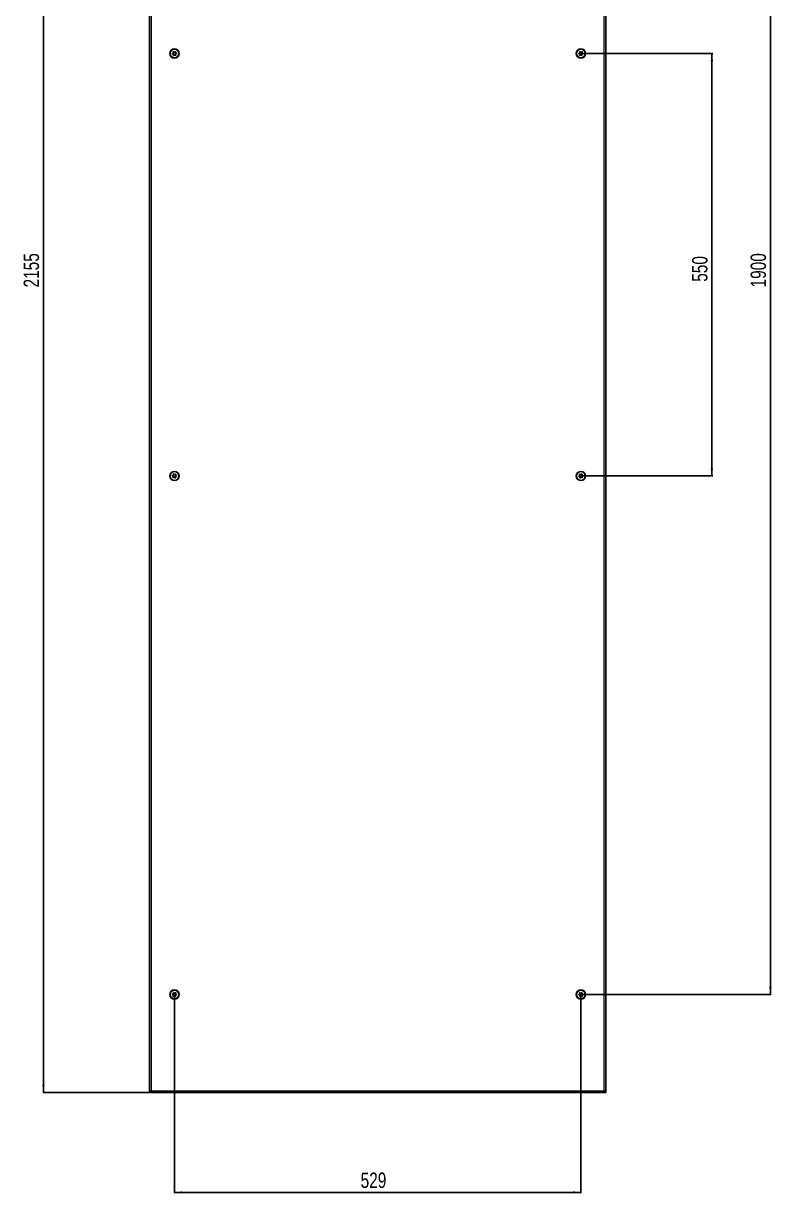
# Model space of a CAD drawing. Header units: millimetres. Extents: x -293 to 1703, y -1307 to 1206.
# Drawn here: x -293 to 681, y -1307 to 216 of the extents above; entities that cross this region are included whole.
import ezdxf

# ---------------------------------------------------------------- set-up
doc = ezdxf.new("R2010")
doc.units = ezdxf.units.MM
doc.layers.add('FORMAT', color=7, linetype='Continuous')
doc.styles.add('SLDTEXTSTYLE0', font='TXT', dxfattribs={"width": 0.75})
doc.dimstyles.new('SLDDIMSTYLE1', dxfattribs={"dimtxt": 20, "dimasz": 10, "dimexe": 0, "dimexo": 0.0625, "dimgap": 5, "dimtad": 2, "dimdec": 1, "dimrnd": 1e-09, "dimzin": 12, "dimdsep": 46, "dimtxsty": 'SLDTEXTSTYLE0', "dimsah": 1, "dimcen": 0.09, "dimadec": 0, "dimazin": 3, "dimtfac": 1, "dimtofl": 0, "dimtmove": 0, "dimatfit": 3, "dimfxl": 0, "dimfrac": 2, "dimtolj": 1, "dimtzin": 12, "dimarcsym": 0})

# ---------------------------------------------------------------- blocks, each defined once
blk = doc.blocks.new('_D_1')
at = {"layer": 'FORMAT'}
for p, q in [((-128.9, 979.6), (-267.9, 979.6)), ((-266.9, 979.6), (-266.9, -1175.4)), ((-128.9, -1175.4), (-267.9, -1175.4))]:
    blk.add_line(p, q, dxfattribs=at)
for points in [[(-266.9, 979.6), (-268.5, 969.6), (-265.4, 969.6)], [(-266.9, -1175.4), (-265.4, -1165.4), (-268.5, -1165.4)]]:
    blk.add_solid(points, dxfattribs=at)
at = {"layer": 'FORMAT', "insert": (-292.7, -127.5), "char_height": 20, "attachment_point": 1, "rotation": 90, "style": 'SLDTEXTSTYLE0'}
blk.add_mtext('2155', dxfattribs=at)
blk = doc.blocks.new('_D_3')
at = {"layer": 'FORMAT'}
for p, q in [((432.6, 852.1), (680.2, 852.1)), ((679.2, 852.1), (679.2, -1047.9)), ((432.6, -1047.9), (680.2, -1047.9))]:
    blk.add_line(p, q, dxfattribs=at)
for points in [[(679.2, 852.1), (677.7, 842.1), (680.8, 842.1)], [(679.2, -1047.9), (680.8, -1037.9), (677.7, -1037.9)]]:
    blk.add_solid(points, dxfattribs=at)
at = {"layer": 'FORMAT', "insert": (653.5, -127.5), "char_height": 20, "attachment_point": 1, "rotation": 90, "style": 'SLDTEXTSTYLE0'}
blk.add_mtext('1900', dxfattribs=at)
blk = doc.blocks.new('_D_4')
at = {"layer": 'FORMAT'}
for p, q in [((-96.4, -1048), (-96.4, -1306.6)), ((432.6, -1048), (432.6, -1306.6)), ((-96.4, -1305.6), (432.6, -1305.6))]:
    blk.add_line(p, q, dxfattribs=at)
for points in [[(-96.4, -1305.6), (-86.4, -1307.1), (-86.4, -1304.1)], [(432.6, -1305.6), (422.6, -1304.1), (422.6, -1307.1)]]:
    blk.add_solid(points, dxfattribs=at)
at = {"layer": 'FORMAT', "insert": (145.9, -1279.8), "char_height": 20, "attachment_point": 1, "style": 'SLDTEXTSTYLE0'}
blk.add_mtext('529', dxfattribs=at)
blk = doc.blocks.new('_D_5')
at = {"layer": 'FORMAT'}
for p, q in [((432.6, 177.1), (604.1, 177.1)), ((603.1, 177.1), (603.1, -372.9)), ((432.6, -372.9), (604.1, -372.9))]:
    blk.add_line(p, q, dxfattribs=at)
for points in [[(603.1, 177.1), (601.5, 167.1), (604.6, 167.1)], [(603.1, -372.9), (604.6, -362.9), (601.5, -362.9)]]:
    blk.add_solid(points, dxfattribs=at)
at = {"layer": 'FORMAT', "insert": (577.3, -120.1), "char_height": 20, "attachment_point": 1, "rotation": 90, "style": 'SLDTEXTSTYLE0'}
blk.add_mtext('550', dxfattribs=at)

msp = doc.modelspace()

# ---------------------------------------------------------------- linework, layer by layer
at = {"color": 7, "linetype": 'Continuous', "lineweight": 25}
for p, q in [((-128.93, 979.56), (-128.93, -1175.44)), ((465.07, -1175.44), (465.07, 979.56)), ((-127.43, -1175.44), (-128.93, -1175.44)), ((-127.43, -1175.44), (-127.23, -1175.44)), ((-127.23, -1174.33), (-127.23, -1175.44)), ((-127.23, -1175.44), (463.37, -1175.44)), ((463.37, -1174.33), (463.37, -1175.44)), ((463.38, -1175.44), (463.57, -1175.44)), ((465.07, -1175.44), (463.57, -1175.44))]:
    msp.add_line(p, q, dxfattribs=at)
at = {"color": 8, "linetype": 'Continuous', "lineweight": 18}
for p, q in [((-126.83, 977.46), (-126.83, -1173.34)), ((462.97, -1173.34), (462.97, 977.46)), ((-126.83, -1173.34), (462.97, -1173.34))]:
    msp.add_line(p, q, dxfattribs=at)
at = {"color": 7, "linetype": 'Continuous', "lineweight": 25}
for centre, radius in [((-96.43, 177.06), 6), ((-96.43, 177.06), 5.78), ((432.57, 177.06), 6), ((432.57, 177.06), 5.78), ((-96.43, 177.06), 1.85), ((432.57, 177.06), 1.85), ((-96.43, -372.94), 6), ((-96.43, -372.94), 5.78), ((-96.43, -372.94), 1.85), ((432.57, -372.94), 6), ((432.57, -372.94), 5.78), ((432.57, -372.94), 1.85), ((-96.43, -1047.94), 6), ((-96.43, -1047.94), 5.78), ((-96.43, -1047.94), 1.85), ((432.57, -1047.94), 6), ((432.57, -1047.94), 5.78), ((432.57, -1047.94), 1.85)]:
    msp.add_circle(centre, radius, dxfattribs=at)
for points, knots in [([(-95.39, 179.66), (-95.4, 179.66), (-95.43, 179.67), (-95.48, 179.65), (-95.61, 179.58), (-95.9, 179.32), (-96.31, 178.97), (-96.93, 178.85), (-97.42, 179.01), (-97.78, 179.18), (-98, 179.26), (-98.1, 179.28), (-98.14, 179.27), (-98.17, 179.25), (-98.18, 179.22), (-98.2, 179.16), (-98.18, 178.89), (-98.07, 178.43), (-98.07, 177.71), (-98.56, 177.2), (-98.96, 176.94), (-99.16, 176.76), (-99.19, 176.7), (-99.2, 176.66), (-99.19, 176.63), (-99.17, 176.6), (-99.14, 176.58), (-99.07, 176.53), (-98.86, 176.45), (-98.5, 176.32), (-98.03, 176.1), (-97.66, 175.59), (-97.61, 175.05), (-97.56, 174.66), (-97.52, 174.52), (-97.49, 174.47), (-97.46, 174.45), (-97.42, 174.45), (-97.37, 174.46), (-97.24, 174.54), (-96.95, 174.79), (-96.54, 175.14), (-95.92, 175.26), (-95.43, 175.1), (-95.07, 174.94), (-94.85, 174.85), (-94.75, 174.84), (-94.71, 174.84), (-94.68, 174.86), (-94.67, 174.89), (-94.65, 174.96), (-94.67, 175.22), (-94.78, 175.69), (-94.78, 176.4), (-94.29, 176.92), (-93.89, 177.17), (-93.69, 177.35), (-93.66, 177.42), (-93.65, 177.45), (-93.66, 177.48), (-93.68, 177.51), (-93.71, 177.54), (-93.78, 177.58), (-93.99, 177.67), (-94.35, 177.79), (-94.82, 178.01), (-95.19, 178.52), (-95.24, 179.06), (-95.28, 179.45), (-95.33, 179.59), (-95.36, 179.64), (-95.38, 179.65), (-95.39, 179.66)], [0, 0, 0, 0, 0.0020087, 0.00442, 0.0093647, 0.0255282, 0.0677053, 0.0957862, 0.1246456, 0.1503415, 0.1605194, 0.1633943, 0.1656965, 0.1672448, 0.1688741, 0.1707699, 0.1786058, 0.2119941, 0.2499945, 0.2879948, 0.3213831, 0.329219, 0.3311148, 0.3327441, 0.3342924, 0.3362166, 0.3385353, 0.3413178, 0.349662, 0.3753578, 0.4042173, 0.4322982, 0.4744753, 0.4906388, 0.4966691, 0.49844, 0.5, 0.5020087, 0.50442, 0.5093647, 0.5255282, 0.5677053, 0.5957862, 0.6246456, 0.6503415, 0.6605194, 0.6633943, 0.6656965, 0.6672448, 0.6688741, 0.6707699, 0.6786058, 0.7119941, 0.7499945, 0.7879948, 0.8213831, 0.829219, 0.8311148, 0.8327441, 0.8342924, 0.8362166, 0.8385353, 0.8413178, 0.849662, 0.8753578, 0.9042173, 0.9322982, 0.9744753, 0.9906388, 0.9966691, 0.99844, 1, 1, 1, 1]), ([(431.54, 179.66), (431.53, 179.65), (431.5, 179.64), (431.47, 179.58), (431.43, 179.45), (431.4, 179.06), (431.34, 178.52), (430.97, 178.01), (430.5, 177.79), (430.13, 177.66), (429.91, 177.57), (429.83, 177.51), (429.81, 177.48), (429.8, 177.45), (429.81, 177.42), (429.84, 177.35), (430.04, 177.17), (430.44, 176.92), (430.93, 176.4), (430.93, 175.69), (430.82, 175.22), (430.8, 174.96), (430.82, 174.89), (430.83, 174.86), (430.86, 174.84), (430.89, 174.84), (430.94, 174.84), (431.02, 174.86), (431.23, 174.94), (431.58, 175.1), (432.07, 175.26), (432.69, 175.14), (433.1, 174.79), (433.4, 174.53), (433.53, 174.46), (433.58, 174.45), (433.62, 174.45), (433.65, 174.48), (433.68, 174.53), (433.72, 174.67), (433.76, 175.05), (433.81, 175.59), (434.18, 176.1), (434.65, 176.32), (435.02, 176.45), (435.24, 176.54), (435.32, 176.6), (435.34, 176.63), (435.35, 176.66), (435.34, 176.7), (435.31, 176.76), (435.11, 176.94), (434.71, 177.2), (434.22, 177.71), (434.22, 178.43), (434.33, 178.89), (434.35, 179.16), (434.33, 179.22), (434.32, 179.25), (434.29, 179.27), (434.25, 179.27), (434.21, 179.27), (434.13, 179.25), (433.92, 179.17), (433.57, 179.01), (433.08, 178.85), (432.46, 178.97), (432.05, 179.32), (431.75, 179.58), (431.62, 179.65), (431.57, 179.66), (431.55, 179.66), (431.54, 179.66)], [0, 0, 0, 0, 0.0020087, 0.00442, 0.0093647, 0.0255282, 0.0677053, 0.0957862, 0.1246456, 0.1503415, 0.1605194, 0.1633943, 0.1656965, 0.1672448, 0.1688741, 0.1707699, 0.1786058, 0.2119941, 0.2499945, 0.2879948, 0.3213831, 0.329219, 0.3311148, 0.3327441, 0.3342924, 0.3362166, 0.3385353, 0.3413178, 0.349662, 0.3753578, 0.4042173, 0.4322982, 0.4744753, 0.4906388, 0.4966691, 0.49844, 0.5, 0.5020087, 0.50442, 0.5093647, 0.5255282, 0.5677053, 0.5957862, 0.6246456, 0.6503415, 0.6605194, 0.6633943, 0.6656965, 0.6672448, 0.6688741, 0.6707699, 0.6786058, 0.7119941, 0.7499945, 0.7879948, 0.8213831, 0.829219, 0.8311148, 0.8327441, 0.8342924, 0.8362166, 0.8385353, 0.8413178, 0.849662, 0.8753578, 0.9042173, 0.9322982, 0.9744753, 0.9906388, 0.9966691, 0.99844, 1, 1, 1, 1]), ([(-95.39, -375.54), (-95.38, -375.54), (-95.35, -375.52), (-95.32, -375.47), (-95.28, -375.33), (-95.25, -374.95), (-95.19, -374.41), (-94.82, -373.9), (-94.35, -373.68), (-93.98, -373.55), (-93.76, -373.46), (-93.68, -373.4), (-93.66, -373.37), (-93.65, -373.34), (-93.66, -373.3), (-93.69, -373.24), (-93.89, -373.06), (-94.29, -372.8), (-94.78, -372.29), (-94.78, -371.57), (-94.67, -371.11), (-94.65, -370.84), (-94.67, -370.78), (-94.68, -370.75), (-94.71, -370.73), (-94.75, -370.73), (-94.79, -370.73), (-94.87, -370.75), (-95.08, -370.83), (-95.43, -370.99), (-95.92, -371.15), (-96.54, -371.03), (-96.95, -370.68), (-97.25, -370.42), (-97.38, -370.35), (-97.43, -370.34), (-97.47, -370.34), (-97.5, -370.37), (-97.53, -370.41), (-97.57, -370.55), (-97.61, -370.94), (-97.66, -371.48), (-98.03, -371.99), (-98.5, -372.21), (-98.87, -372.34), (-99.09, -372.43), (-99.17, -372.49), (-99.19, -372.52), (-99.2, -372.55), (-99.19, -372.58), (-99.16, -372.65), (-98.96, -372.83), (-98.56, -373.08), (-98.07, -373.6), (-98.07, -374.31), (-98.18, -374.78), (-98.2, -375.04), (-98.18, -375.11), (-98.17, -375.14), (-98.14, -375.16), (-98.11, -375.16), (-98.06, -375.16), (-97.98, -375.14), (-97.77, -375.06), (-97.42, -374.9), (-96.93, -374.74), (-96.31, -374.86), (-95.9, -375.21), (-95.6, -375.47), (-95.47, -375.54), (-95.42, -375.55), (-95.4, -375.55), (-95.39, -375.54)], [0, 0, 0, 0, 0.0020087, 0.00442, 0.0093647, 0.0255282, 0.0677053, 0.0957862, 0.1246456, 0.1503415, 0.1605194, 0.1633943, 0.1656965, 0.1672448, 0.1688741, 0.1707699, 0.1786058, 0.2119941, 0.2499945, 0.2879948, 0.3213831, 0.329219, 0.3311148, 0.3327441, 0.3342924, 0.3362166, 0.3385353, 0.3413178, 0.349662, 0.3753578, 0.4042173, 0.4322982, 0.4744753, 0.4906388, 0.4966691, 0.49844, 0.5, 0.5020087, 0.50442, 0.5093647, 0.5255282, 0.5677053, 0.5957862, 0.6246456, 0.6503415, 0.6605194, 0.6633943, 0.6656965, 0.6672448, 0.6688741, 0.6707699, 0.6786058, 0.7119941, 0.7499945, 0.7879948, 0.8213831, 0.829219, 0.8311148, 0.8327441, 0.8342924, 0.8362166, 0.8385353, 0.8413178, 0.849662, 0.8753578, 0.9042173, 0.9322982, 0.9744753, 0.9906388, 0.9966691, 0.99844, 1, 1, 1, 1]), ([(431.54, -375.54), (431.55, -375.55), (431.58, -375.55), (431.63, -375.54), (431.76, -375.46), (432.05, -375.21), (432.46, -374.86), (433.08, -374.74), (433.57, -374.9), (433.93, -375.06), (434.15, -375.15), (434.25, -375.16), (434.29, -375.16), (434.32, -375.14), (434.33, -375.11), (434.35, -375.04), (434.33, -374.78), (434.22, -374.31), (434.22, -373.6), (434.71, -373.08), (435.11, -372.83), (435.31, -372.65), (435.34, -372.58), (435.35, -372.55), (435.34, -372.52), (435.32, -372.49), (435.29, -372.46), (435.22, -372.42), (435.01, -372.33), (434.65, -372.21), (434.18, -371.99), (433.81, -371.48), (433.76, -370.94), (433.71, -370.55), (433.67, -370.4), (433.64, -370.36), (433.61, -370.34), (433.57, -370.34), (433.52, -370.35), (433.39, -370.43), (433.1, -370.68), (432.69, -371.03), (432.07, -371.15), (431.58, -370.99), (431.22, -370.82), (431, -370.74), (430.9, -370.72), (430.86, -370.73), (430.83, -370.75), (430.82, -370.78), (430.8, -370.84), (430.82, -371.11), (430.93, -371.57), (430.93, -372.29), (430.44, -372.8), (430.04, -373.06), (429.84, -373.24), (429.81, -373.3), (429.8, -373.34), (429.81, -373.37), (429.83, -373.4), (429.86, -373.42), (429.93, -373.47), (430.14, -373.55), (430.5, -373.68), (430.97, -373.9), (431.34, -374.41), (431.39, -374.95), (431.43, -375.34), (431.48, -375.48), (431.51, -375.53), (431.53, -375.54), (431.54, -375.54)], [0, 0, 0, 0, 0.0020087, 0.00442, 0.0093647, 0.0255282, 0.0677053, 0.0957862, 0.1246456, 0.1503415, 0.1605194, 0.1633943, 0.1656965, 0.1672448, 0.1688741, 0.1707699, 0.1786058, 0.2119941, 0.2499945, 0.2879948, 0.3213831, 0.329219, 0.3311148, 0.3327441, 0.3342924, 0.3362166, 0.3385353, 0.3413178, 0.349662, 0.3753578, 0.4042173, 0.4322982, 0.4744753, 0.4906388, 0.4966691, 0.49844, 0.5, 0.5020087, 0.50442, 0.5093647, 0.5255282, 0.5677053, 0.5957862, 0.6246456, 0.6503415, 0.6605194, 0.6633943, 0.6656965, 0.6672448, 0.6688741, 0.6707699, 0.6786058, 0.7119941, 0.7499945, 0.7879948, 0.8213831, 0.829219, 0.8311148, 0.8327441, 0.8342924, 0.8362166, 0.8385353, 0.8413178, 0.849662, 0.8753578, 0.9042173, 0.9322982, 0.9744753, 0.9906388, 0.9966691, 0.99844, 1, 1, 1, 1]), ([(-95.39, -1050.54), (-95.38, -1050.54), (-95.35, -1050.52), (-95.32, -1050.47), (-95.28, -1050.33), (-95.25, -1049.95), (-95.19, -1049.41), (-94.82, -1048.9), (-94.35, -1048.68), (-93.98, -1048.55), (-93.76, -1048.46), (-93.68, -1048.4), (-93.66, -1048.37), (-93.65, -1048.34), (-93.66, -1048.3), (-93.69, -1048.24), (-93.89, -1048.06), (-94.29, -1047.8), (-94.78, -1047.29), (-94.78, -1046.57), (-94.67, -1046.11), (-94.65, -1045.84), (-94.67, -1045.78), (-94.68, -1045.75), (-94.71, -1045.73), (-94.75, -1045.73), (-94.79, -1045.73), (-94.87, -1045.75), (-95.08, -1045.83), (-95.43, -1045.99), (-95.92, -1046.15), (-96.54, -1046.03), (-96.95, -1045.68), (-97.25, -1045.42), (-97.38, -1045.35), (-97.43, -1045.34), (-97.47, -1045.34), (-97.5, -1045.37), (-97.53, -1045.41), (-97.57, -1045.55), (-97.61, -1045.94), (-97.66, -1046.48), (-98.03, -1046.99), (-98.5, -1047.21), (-98.87, -1047.34), (-99.09, -1047.43), (-99.17, -1047.49), (-99.19, -1047.52), (-99.2, -1047.55), (-99.19, -1047.58), (-99.16, -1047.65), (-98.96, -1047.83), (-98.56, -1048.08), (-98.07, -1048.6), (-98.07, -1049.31), (-98.18, -1049.78), (-98.2, -1050.04), (-98.18, -1050.11), (-98.17, -1050.14), (-98.14, -1050.16), (-98.11, -1050.16), (-98.06, -1050.16), (-97.98, -1050.14), (-97.77, -1050.06), (-97.42, -1049.9), (-96.93, -1049.74), (-96.31, -1049.86), (-95.9, -1050.21), (-95.6, -1050.47), (-95.47, -1050.54), (-95.42, -1050.55), (-95.4, -1050.55), (-95.39, -1050.54)], [0, 0, 0, 0, 0.00200873, 0.00442003, 0.00936469, 0.02552819, 0.06770529, 0.09578618, 0.12464563, 0.1503415, 0.16051935, 0.16339425, 0.16569651, 0.16724481, 0.16887414, 0.1707699, 0.17860577, 0.21199411, 0.24999446, 0.2879948, 0.32138314, 0.32921901, 0.33111477, 0.3327441, 0.3342924, 0.33621663, 0.33853534, 0.3413178, 0.34966197, 0.37535784, 0.40421729, 0.43229818, 0.47447528, 0.49063878, 0.4966691, 0.49844005, 0.5, 0.50200873, 0.50442003, 0.50936469, 0.52552819, 0.56770529, 0.59578618, 0.62464563, 0.6503415, 0.66051935, 0.66339425, 0.66569651, 0.66724481, 0.66887414, 0.6707699, 0.67860577, 0.71199411, 0.74999446, 0.7879948, 0.82138314, 0.82921901, 0.83111477, 0.8327441, 0.8342924, 0.83621663, 0.83853534, 0.8413178, 0.84966197, 0.87535784, 0.90421729, 0.93229818, 0.97447528, 0.99063878, 0.9966691, 0.99844005, 1, 1, 1, 1]), ([(431.54, -1050.54), (431.55, -1050.55), (431.58, -1050.55), (431.63, -1050.54), (431.76, -1050.46), (432.05, -1050.21), (432.46, -1049.86), (433.08, -1049.74), (433.57, -1049.9), (433.93, -1050.06), (434.15, -1050.15), (434.25, -1050.16), (434.29, -1050.16), (434.32, -1050.14), (434.33, -1050.11), (434.35, -1050.04), (434.33, -1049.78), (434.22, -1049.31), (434.22, -1048.6), (434.71, -1048.08), (435.11, -1047.83), (435.31, -1047.65), (435.34, -1047.58), (435.35, -1047.55), (435.34, -1047.52), (435.32, -1047.49), (435.29, -1047.46), (435.22, -1047.42), (435.01, -1047.33), (434.65, -1047.21), (434.18, -1046.99), (433.81, -1046.48), (433.76, -1045.94), (433.71, -1045.55), (433.67, -1045.4), (433.64, -1045.36), (433.61, -1045.34), (433.57, -1045.34), (433.52, -1045.35), (433.39, -1045.43), (433.1, -1045.68), (432.69, -1046.03), (432.07, -1046.15), (431.58, -1045.99), (431.22, -1045.82), (431, -1045.74), (430.9, -1045.72), (430.86, -1045.73), (430.83, -1045.75), (430.82, -1045.78), (430.8, -1045.84), (430.82, -1046.11), (430.93, -1046.57), (430.93, -1047.29), (430.44, -1047.8), (430.04, -1048.06), (429.84, -1048.24), (429.81, -1048.3), (429.8, -1048.34), (429.81, -1048.37), (429.83, -1048.4), (429.86, -1048.42), (429.93, -1048.47), (430.14, -1048.55), (430.5, -1048.68), (430.97, -1048.9), (431.34, -1049.41), (431.39, -1049.95), (431.43, -1050.34), (431.48, -1050.48), (431.51, -1050.53), (431.53, -1050.54), (431.54, -1050.54)], [0, 0, 0, 0, 0.0020087, 0.00442, 0.0093647, 0.0255282, 0.0677053, 0.0957862, 0.1246456, 0.1503415, 0.1605194, 0.1633943, 0.1656965, 0.1672448, 0.1688741, 0.1707699, 0.1786058, 0.2119941, 0.2499945, 0.2879948, 0.3213831, 0.329219, 0.3311148, 0.3327441, 0.3342924, 0.3362166, 0.3385353, 0.3413178, 0.349662, 0.3753578, 0.4042173, 0.4322982, 0.4744753, 0.4906388, 0.4966691, 0.49844, 0.5, 0.5020087, 0.50442, 0.5093647, 0.5255282, 0.5677053, 0.5957862, 0.6246456, 0.6503415, 0.6605194, 0.6633943, 0.6656965, 0.6672448, 0.6688741, 0.6707699, 0.6786058, 0.7119941, 0.7499945, 0.7879948, 0.8213831, 0.829219, 0.8311148, 0.8327441, 0.8342924, 0.8362166, 0.8385353, 0.8413178, 0.849662, 0.8753578, 0.9042173, 0.9322982, 0.9744753, 0.9906388, 0.9966691, 0.99844, 1, 1, 1, 1]), ([(-128.93, -1175.44), (-128.93, -1175.27), (-128.87, -1175.09), (-128.66, -1174.74), (-128.5, -1174.57), (-128.12, -1174.22), (-127.88, -1174.04), (-127.37, -1173.69), (-127.1, -1173.52), (-126.83, -1173.34)], [0, 0, 0, 0, 0.25, 0.25, 0.5, 0.5, 0.75, 0.75, 1, 1, 1, 1]), ([(-127.43, -1175.44), (-127.43, -1175.27), (-127.41, -1175.09), (-127.35, -1174.74), (-127.3, -1174.57), (-127.19, -1174.22), (-127.13, -1174.04), (-126.98, -1173.69), (-126.9, -1173.52), (-126.83, -1173.34)], [0, 0, 0, 0, 0.25, 0.25, 0.5, 0.5, 0.75, 0.75, 1, 1, 1, 1]), ([(-126.83, -1173.34), (-126.86, -1173.62), (-126.89, -1173.89), (-126.96, -1174.4), (-126.99, -1174.63), (-127.06, -1175.02), (-127.09, -1175.18), (-127.16, -1175.39), (-127.19, -1175.44), (-127.23, -1175.44)], [0, 0, 0, 0, 0.25, 0.25, 0.5, 0.5, 0.75, 0.75, 1, 1, 1, 1]), ([(463.37, -1175.44), (463.34, -1175.44), (463.31, -1175.39), (463.24, -1175.18), (463.21, -1175.02), (463.14, -1174.63), (463.11, -1174.4), (463.04, -1173.89), (463.01, -1173.62), (462.97, -1173.34)], [0, 0, 0, 0, 0.25, 0.25, 0.5, 0.5, 0.75, 0.75, 1, 1, 1, 1]), ([(462.97, -1173.34), (463.25, -1173.52), (463.52, -1173.69), (464.03, -1174.05), (464.26, -1174.22), (464.66, -1174.57), (464.81, -1174.74), (465.02, -1175.09), (465.07, -1175.27), (465.07, -1175.44)], [0, 0, 0, 0, 0.25, 0.25, 0.5, 0.5, 0.75, 0.75, 1, 1, 1, 1]), ([(462.97, -1173.34), (463.13, -1173.7), (463.29, -1174.05), (463.51, -1174.75), (463.57, -1175.09), (463.57, -1175.44)], [0, 0, 0, 0, 0.5, 0.5, 1, 1, 1, 1])]:
    msp.add_open_spline(points, degree=3, knots=knots, dxfattribs=at)

# ---------------------------------------------------------------- dimensions: what is measured, and where the dimension line sits
at = {"layer": 'FORMAT'}
for base, p1, p2, picture, middle in [((-266.93, -1175.44), (-128.93, 979.56), (-128.93, -1175.44), '_D_1', (-266.93, -97.94)), ((679.25, -1047.94), (432.57, 852.06), (432.57, -1047.94), '_D_3', (679.25, -97.94)), ((603.08, -372.94), (432.57, 177.06), (432.57, -372.94), '_D_5', (603.08, -97.94))]:
    dim = msp.add_linear_dim(base=base, p1=p1, p2=p2, angle=90, dimstyle='SLDDIMSTYLE1', dxfattribs=at)
    dim.commit()
    dim.dimension.update_dxf_attribs({"geometry": picture, "text_midpoint": middle, "dimtype": 160})
dim = msp.add_linear_dim(base=(432.57, -1305.61), p1=(-96.43, -1047.94), p2=(432.57, -1047.94), dimstyle='SLDDIMSTYLE1', dxfattribs=at)
dim.commit()
dim.dimension.update_dxf_attribs({"geometry": '_D_4', "text_midpoint": (168.07, -1305.61), "dimtype": 160})

doc.saveas('drawing.dxf')
